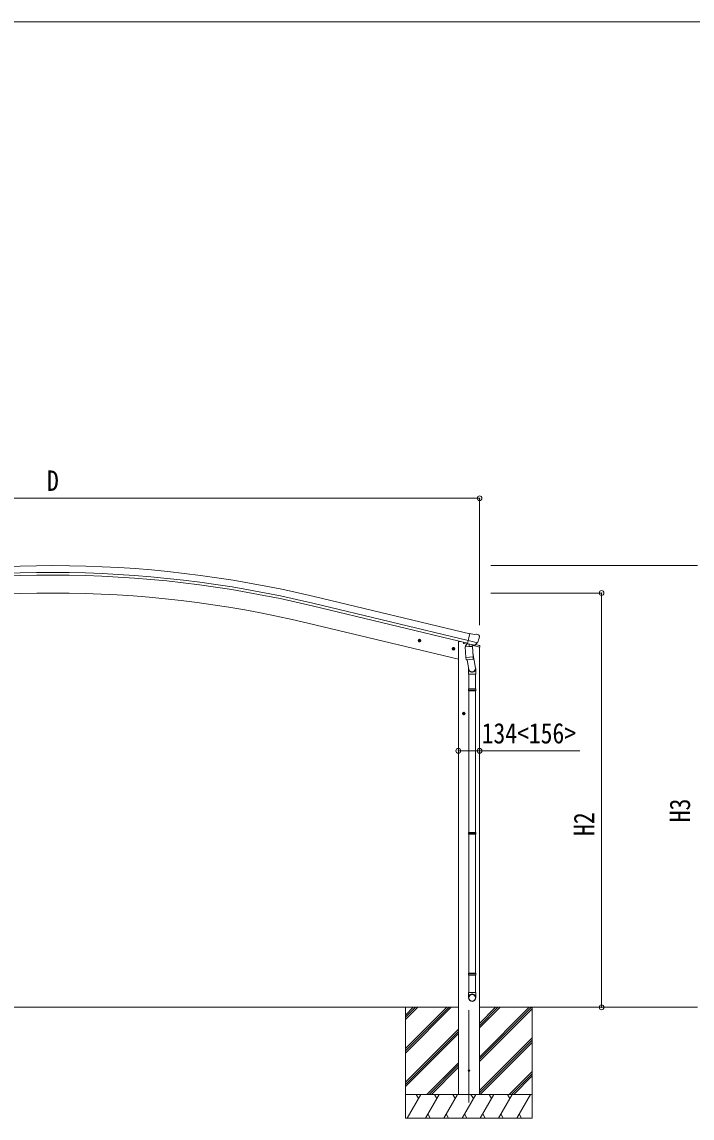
# Model space of a CAD drawing. Units: millimetres at full size, sheet at 1:30; details may follow other scales. Extents: x -8385 to 8479, y -5853 to 5787.
# Drawn here: x -4151 to 84, y -1141 to 5787 of the extents above; entities that cross this region are included whole.
import ezdxf
from ezdxf.enums import TextEntityAlignment as Align

# ---------------------------------------------------------------- set-up
doc = ezdxf.new("R2010")
doc.units = ezdxf.units.MM
doc.header["$LTSCALE"] = 30
doc.header["$PDMODE"] = 32
doc.header["$PDSIZE"] = 30
for name, color, linetype, lineweight in [('0-0_0', 7, 'Continuous', 9), ('0-1_本体', 4, 'Continuous', 9), ('0-2_部品', 7, 'Continuous', 9), ('0-8_PARTS2', 2, 'Continuous', 9), ('0-A_寸法', 6, 'Continuous', 9), ('F-0_240', 7, 'Continuous', 9)]:
    doc.layers.add(name, color=color, linetype=linetype, lineweight=lineweight)
doc.styles.add('ＭＳ ゴシック', font='')
doc.styles.get('ＭＳ ゴシック').set_extended_font_data('MS Gothic')

msp = doc.modelspace()

# ---------------------------------------------------------------- linework, layer by layer
at = {"layer": '0-0_0'}
for p, q in [((-6515.91, -441.03), (-1393.09, -441.03)), ((-1726.09, -441.03), (-1726.09, -1141.03)), ((-1726.09, -701.76), (-1465.36, -441.03)), ((-1726.09, -715.9), (-1451.22, -441.03)), ((-1726.09, -730.04), (-1437.08, -441.03)), ((-1726.09, -517.91), (-1649.21, -441.03)), ((-1726.09, -503.77), (-1663.35, -441.03)), ((-1726.09, -489.63), (-1677.49, -441.03)), ((-1259.09, -441.03), (-837.93, -441.03)), ((-1259.09, -755.26), (-944.86, -441.03)), ((-1259.09, -769.4), (-930.72, -441.03)), ((-1259.09, -571.41), (-1128.71, -441.03)), ((-1259.09, -557.27), (-1142.85, -441.03)), ((-1259.09, -543.13), (-1156.99, -441.03)), ((-1259.09, -783.54), (-926.09, -450.55)), ((-926.09, -441.03), (-926.09, -1141.03)), ((-1726.09, -913.89), (-1393.09, -580.89)), ((-1726.09, -928.03), (-1393.09, -595.03)), ((-1726.09, -942.18), (-1393.09, -609.18)), ((-1259.09, -967.39), (-926.09, -634.39)), ((-1259.09, -981.53), (-926.09, -648.53)), ((-1254.45, -991.03), (-926.09, -662.68)), ((-1591.1, -991.03), (-1393.09, -793.02)), ((-1576.96, -991.03), (-1393.09, -807.17)), ((-1562.81, -991.03), (-1393.09, -821.31)), ((-1070.6, -991.03), (-926.09, -846.52)), ((-1056.46, -991.03), (-926.09, -860.67)), ((-1042.31, -991.03), (-926.09, -874.81)), ((-926.09, -991.03), (-1726.09, -991.03)), ((-1715.8, -1141.03), (-1629.2, -991.03)), ((-1644.2, -1017.01), (-1659.2, -991.03)), ((-1600.33, -1141.03), (-1513.73, -991.03)), ((-1528.73, -1017.01), (-1543.73, -991.03)), ((-1484.86, -1141.03), (-1398.26, -991.03)), ((-1413.26, -1017.01), (-1428.26, -991.03)), ((-1393.09, -991.03), (-1259.09, -991.03)), ((-1369.39, -1141.03), (-1282.79, -991.03)), ((-1297.79, -1017.01), (-1312.79, -991.03)), ((-1253.92, -1141.03), (-1167.32, -991.03)), ((-1182.32, -1017.01), (-1197.32, -991.03)), ((-1138.45, -1141.03), (-1051.85, -991.03)), ((-1081.85, -991.03), (-1066.85, -1017.01)), ((-1022.98, -1141.03), (-936.38, -991.03)), ((-1726.09, -1141.03), (-926.09, -1141.03)), ((-1585.33, -1115.05), (-1570.33, -1141.03)), ((-1469.86, -1115.05), (-1454.86, -1141.03)), ((-1354.39, -1115.05), (-1339.39, -1141.03)), ((-1238.92, -1115.05), (-1223.92, -1141.03)), ((-1123.45, -1115.05), (-1108.45, -1141.03)), ((-1007.98, -1115.05), (-992.98, -1141.03))]:
    msp.add_line(p, q, dxfattribs=at)
at = {"layer": '0-1_本体'}
for p, q in [((-2303.14, 2155.34), (-1319.9, 1919.29)), ((-2317.15, 2097), (-1333.9, 1860.95)), ((-2313.22, 2113.37), (-1329.97, 1877.31)), ((-1392.69, 1758.85), (-2343.53, 1987.12)), ((-1392.69, 1871.97), (-1379.82, 1871.97)), ((-1392.69, 1871.97), (-1392.69, -991.03)), ((-1258.69, 1835.69), (-1258.69, -991.03))]:
    msp.add_line(p, q, dxfattribs=at)
for radius in [7073, 7029.83, 7013, 6900]:
    msp.add_arc((-3954.3, -4722.23), radius, 76.5, 103.5, dxfattribs=at)
at = {"layer": '0-2_部品'}
for p, q in [((-1647.17, 1879.07), (-1627.72, 1874.4)), ((-1639.58, 1883.93), (-1644.74, 1878.49)), ((-1639.78, 1867.01), (-1635.11, 1886.46)), ((-1632.28, 1882.18), (-1639.58, 1883.93)), ((-1635.31, 1869.54), (-1630.15, 1874.98)), ((-1630.15, 1874.98), (-1632.28, 1882.18)), ((-1272.3, 1863.01), (-1329.81, 1876.82)), ((-1293.3, 1914.63), (-1319.23, 1920.86)), ((-1293.3, 1914.63), (-1280.04, 1917.33)), ((-1265.56, 1914.14), (-1278.74, 1917.31)), ((-1262.47, 1911.89), (-1258.61, 1905.6)), ((-1258.25, 1903.32), (-1258.52, 1902.17)), ((-1433.25, 1827.71), (-1413.8, 1823.04)), ((-1425.66, 1832.57), (-1430.82, 1827.13)), ((-1425.86, 1815.65), (-1421.19, 1835.1)), ((-1418.36, 1830.82), (-1425.66, 1832.57)), ((-1421.39, 1818.18), (-1416.23, 1823.62)), ((-1416.23, 1823.62), (-1418.36, 1830.82)), ((-1360.78, 1867.4), (-1360.78, 1864.14)), ((-1338.72, 1854.9), (-1356.94, 1859.28)), ((-1349.38, 1837.46), (-1303.69, 1840.65)), ((-1344.7, 1770.62), (-1349.38, 1837.46)), ((-1334.96, 1859.22), (-1348.27, 1843.91)), ((-1348.27, 1843.91), (-1347.83, 1837.56)), ((-1334.02, 1859.29), (-1334.96, 1859.22)), ((-1330.93, 1856.82), (-1332.46, 1857.18)), ((-1294.23, 1848.01), (-1330.93, 1856.82)), ((-1324.98, 1854.99), (-1323.96, 1840.39)), ((-1296.77, 1846), (-1322.59, 1839.56)), ((-1305.46, 1843.83), (-1305.23, 1840.54)), ((-1303.69, 1840.65), (-1299.01, 1773.81)), ((-1291.86, 1847.53), (-1299.38, 1849.34)), ((-1256.22, 1835.1), (-1299.15, 1845.4)), ((-1296.07, 1847.78), (-1296.01, 1847.04)), ((-1292.7, 1847.64), (-1294.23, 1848.01)), ((-1289.15, 1848.1), (-1272.78, 1862.59)), ((-1285.46, 1851.37), (-1258.52, 1844.91)), ((-1256.22, 1841.99), (-1256.22, 1835.1)), ((-1344.7, 1770.62), (-1299.01, 1773.81)), ((-1344.69, 1770.62), (-1343.8, 1757.92)), ((-1300, 1759.21), (-1341.7, 1756.29)), ((-1336.27, 1756.67), (-1325.54, 1693.09)), ((-1300.75, 1798.58), (-1284.83, 1702.41)), ((-1298.16, 1761.35), (-1299.03, 1773.81)), ((-1298.55, 1759.99), (-1298.55, 1759.99)), ((-1328.68, 1699.9), (-1328.68, 1665.25)), ((-1328.68, 1665.25), (-1282.68, 1665.25)), ((-1326.68, 1665.25), (-1326.68, 1571.25)), ((-1284.68, 1665.25), (-1284.68, 1571.25)), ((-1282.68, 1665.25), (-1282.68, 1699.6)), ((-1328.68, 1569.25), (-1327.68, 1571.25)), ((-1328.68, 1569.25), (-1282.68, 1569.25)), ((-1328.68, 1569.25), (-1328.68, 1561.25)), ((-1328.68, 1561.25), (-1282.68, 1561.25)), ((-1328.68, 1561.25), (-1327.68, 1559.25)), ((-1327.68, 1571.25), (-1283.68, 1571.25)), ((-1327.68, 1559.25), (-1283.68, 1559.25)), ((-1326.68, 1559.25), (-1326.68, 664.91)), ((-1284.68, 1559.25), (-1284.68, 664.91)), ((-1282.68, 1569.25), (-1283.68, 1571.25)), ((-1368.89, 1415.38), (-1348.89, 1415.38)), ((-1362.64, 1421.88), (-1366.4, 1415.38)), ((-1355.14, 1421.88), (-1362.64, 1421.88)), ((-1358.89, 1405.38), (-1358.89, 1425.38)), ((-1351.39, 1415.38), (-1355.14, 1421.88)), ((-1355.14, 1408.88), (-1351.39, 1415.38)), ((-1328.68, 662.91), (-1327.68, 664.91)), ((-1328.68, 662.91), (-1282.68, 662.91)), ((-1328.68, 662.91), (-1328.68, 654.91)), ((-1328.68, 654.91), (-1282.68, 654.91)), ((-1328.68, 654.91), (-1327.68, 652.91)), ((-1327.68, 664.91), (-1283.68, 664.91)), ((-1327.68, 652.91), (-1283.68, 652.91)), ((-1326.68, 652.91), (-1326.68, -225.13)), ((-1284.68, 652.91), (-1284.68, -225.13)), ((-1282.68, 662.91), (-1283.68, 664.91)), ((-1328.68, -227.13), (-1327.68, -225.13)), ((-1328.68, -227.13), (-1282.68, -227.13)), ((-1328.68, -227.13), (-1328.68, -235.13)), ((-1328.68, -235.13), (-1282.68, -235.13)), ((-1328.68, -235.13), (-1327.68, -237.13)), ((-1327.68, -225.13), (-1283.68, -225.13)), ((-1327.68, -237.13), (-1283.68, -237.13)), ((-1326.68, -237.13), (-1326.68, -347.13)), ((-1284.68, -237.13), (-1284.68, -347.13)), ((-1282.68, -227.13), (-1283.68, -225.13)), ((-1328.68, -381.27), (-1328.68, -347.13)), ((-1328.68, -347.13), (-1282.68, -347.13)), ((-1282.68, -381.27), (-1282.68, -347.13))]:
    msp.add_line(p, q, dxfattribs=at)
for points in [[(-1644.74, 1878.49), (-1642.61, 1871.29), (-1635.31, 1869.54)], [(-1324.66, 1855.41), (-1334.39, 1857.74), (-1319.23, 1920.86)], [(-1430.82, 1827.13), (-1428.69, 1819.93), (-1421.39, 1818.18)], [(-1324.66, 1855.41), (-1324.43, 1855.26), (-1299.66, 1849.31), (-1299.38, 1849.34)], [(-1272.03, 1863.59), (-1272.62, 1862.74), (-1272.78, 1862.59)], [(-1282.68, 1569.25), (-1282.68, 1561.25), (-1283.68, 1559.25)], [(-1366.4, 1415.38), (-1362.64, 1408.88), (-1355.14, 1408.88)], [(-1282.68, 662.91), (-1282.68, 654.91), (-1283.68, 652.91)], [(-1282.68, -227.13), (-1282.68, -235.13), (-1283.68, -237.13)]]:
    msp.add_lwpolyline(points, dxfattribs=at)
for centre, radius in [((-1637.45, 1876.73), 8.5), ((-1637.45, 1876.73), 7.7), ((-1637.45, 1876.73), 6.5), ((-1423.52, 1825.37), 8.5), ((-1423.52, 1825.37), 7.7), ((-1423.52, 1825.37), 6.5), ((-1358.89, 1415.38), 8.5), ((-1358.89, 1415.38), 7.7), ((-1358.89, 1415.38), 6.5)]:
    msp.add_circle(centre, radius, dxfattribs=at)
at = {"layer": '0-2_部品', "color": 4}
msp.add_circle((-1325.69, -841.03), 5, dxfattribs=at)
at = {"layer": '0-2_部品'}
for centre, radius, start, end in [((-1279.45, 1914.39), 3, 76.5, 101.5), ((-1455.33, 1949.42), 202.4, 334.90875, 346.5), ((-1266.73, 1909.28), 5, 31.5, 76.5), ((-1355.78, 1864.14), 5, 180, 256.5), ((-1332.35, 1857.67), 0.5, 221.23754, 256.5), ((-1325.58, 1854.91), 0.604, 7.79405, 79.40158), ((-1322.94, 1840.53), 1.03, 188.03431, 289.96103), ((-1297.01, 1846.97), 1, 284, 4), ((-1295.57, 1847.81), 0.5, 76.5, 184), ((-1292.58, 1848.12), 0.5, 256.5, 291.76246), ((-1259.22, 1841.99), 3, 0, 76.5), ((-1341.84, 1758.29), 2, 190.53157, 274), ((-1300.14, 1761.2), 2, 274, 322.59038), ((-1300.1, 1761.17), 1.95, 322.52234, 4.95983), ((-1312.68, 1699.6), 30, 0, 2.54858)]:
    msp.add_arc(centre, radius, start, end, dxfattribs=at)
for centre, major_axis, ratio, start_param, end_param in [((-1261.17, 1904.03), (1.57, -2.57), 0.99628, 0.7835347, 1.5707963), ((-1291.17, 1850.46), (0.73, -2.92), 0.997631, 5.8041905, 5.8929484), ((-1291.2, 1850.58), (-2.63, 3.16), 0.650902, 2.1145521, 2.1873627), ((-1291.14, 1850.36), (0.73, -2.92), 0.997631, 5.965759, 6.7621801), ((-1305.68, 1699.9), (-23, 0), 0.996195, 6.0000678, 10.0103449), ((-1305.68, 1699.9), (-21, 0), 0.996195, 0.3319459, 3.3482706), ((-1305.68, -379.53), (23, 0), 0.996195, 6.2831853, 9.424778), ((-1305.68, -381.27), (23, 0), 0.996195, 6.2831853, 9.424778), ((-1305.68, -381.27), (0, -23.43), 0.981806, 4.712389, 7.8539816)]:
    msp.add_ellipse(centre, major_axis=major_axis, ratio=ratio, start_param=start_param, end_param=end_param, dxfattribs=at)
msp.add_ellipse((-1305.68, -381.27), major_axis=(-21, 0), ratio=0.996195, dxfattribs=at)
at = {"layer": '0-8_PARTS2'}
msp.add_line((-1325.69, -1041.97), (-1325.69, -458.02), dxfattribs=at)
at = {"layer": '0-A_寸法'}
for p, q in [((-6650.21, 2776.5), (-1258.19, 2776.5)), ((-1258.19, 2776.5), (-1258.19, 1974.16)), ((118.39, 2350.77), (-1188.04, 2350.77)), ((-487.59, 2177.77), (-1188.04, 2177.77)), ((-487.59, -441.03), (-487.59, 2177.77)), ((-487.59, -441.03), (-881.83, -441.03)), ((118.39, -441.03), (-487.59, -441.03))]:
    msp.add_line(p, q, dxfattribs=at)
msp.add_lwpolyline([(-624.09, 1180.22), (-1258.69, 1180.22), (-1392.69, 1180.22)], dxfattribs=at)
for p in [(-1258.19, 2776.5), (-487.59, 2177.77), (-1392.69, 1180.22), (-1258.69, 1180.22), (-487.59, -441.03)]:
    msp.add_point(p, dxfattribs=at)
at = {"layer": 'F-0_240', "color": 5}
msp.add_line((-8385.45, 5787.34), (8054.55, 5787.34), dxfattribs=at)

# ---------------------------------------------------------------- texts
at = {"layer": '0-A_寸法', "color": 7, "style": 'ＭＳ ゴシック', "width": 0.85}
for s, p in [('D', (-3992.2, 2784.5)), ('134<156>', (-1245.39, 1188.22))]:
    msp.add_text(s, height=129, dxfattribs=at).set_placement(p, align=Align.BOTTOM_LEFT)
for s, p in [('H3', (110.39, 728.87)), ('H2', (-495.59, 642.37))]:
    msp.add_text(s, height=129, rotation=90, dxfattribs=at).set_placement(p, align=Align.BOTTOM_LEFT)

doc.saveas('drawing.dxf')
